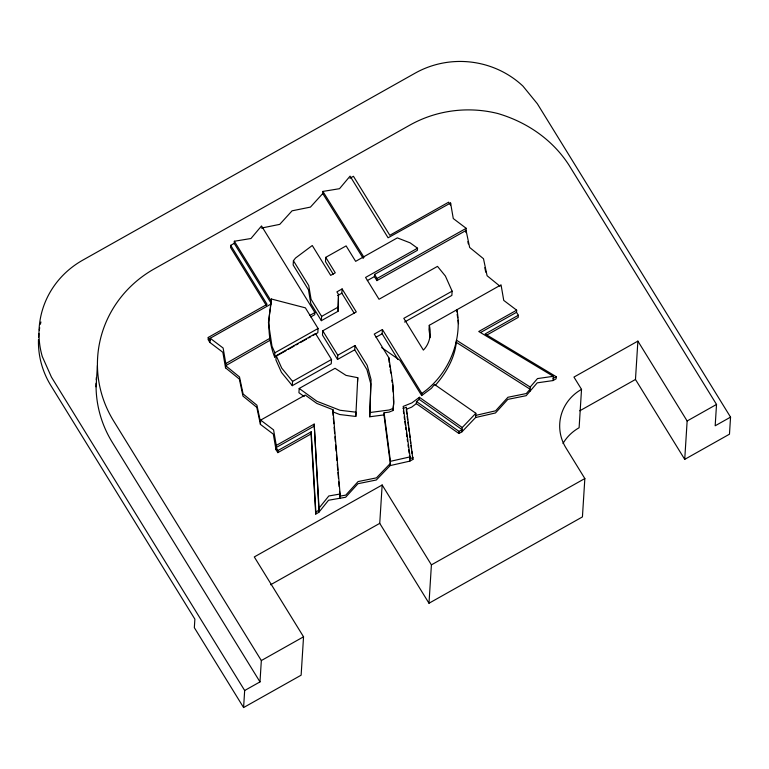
<?xml version="1.0" encoding="UTF-8"?>
<svg xmlns="http://www.w3.org/2000/svg" width="769" height="769" viewBox="0 0 769 769"><rect width="100%" height="100%" fill="white"/><g stroke="black" fill="none" stroke-linecap="round" stroke-linejoin="round"><path stroke-width="1.15" d="M499.994 286.241L487.094 275.735L483.49 258.72L469.657 247.464L466.062 230.46L376.916 280.608L374.426 276.571L374.561 274.437L417.404 250.329L417.538 248.204L410.185 242.879L397.342 237.881L355.643 261.345L346.117 245.897L325.739 257.355L335.265 272.812L330.689 275.389L312.272 245.513L295.546 258.019L293.422 260.72L293.152 264.988L308.465 289.826L310.801 303.544L321.355 320.663L338.091 311.253L338.495 294.469L336.899 291.874L342.118 288.933L356.297 311.926L322.749 330.805L322.48 335.073L337.524 359.469L354.72 349.799L354.99 345.541L337.793 355.211L337.524 359.469M338.091 311.253L338.495 294.469M277.83 452.633L277.965 450.509L311.205 431.803L311.07 433.937L277.83 452.633L276.004 449.692L273.322 434.149L260.403 424.373L260.662 420.105L305.226 395.035L316.809 403.417L332.958 409.704L332.823 411.838L339.725 414.52L355.787 416.452L357.768 377.704L346.012 375.378L335.034 368.293L299.199 388.451L298.93 392.719L304.207 396.535M393.353 396.756L393.67 403.86L392.94 410.55L389.095 412.107L384.096 412.77L383.962 414.904L369.726 416.779L370.821 383.952L366.938 369.62L354.72 349.799M369.726 416.779L371.091 379.684L367.207 365.362L354.99 345.541M96.077 386.807L97.423 365.448M310.791 316.934L314.761 314.665L314.896 312.531L261.518 225.951L250.963 238.515L234.343 241.245L234.209 243.379L230.69 245.349L267.064 304.341L208.245 337.437L208.111 339.571L209.937 342.513L222.856 352.298L225.538 367.832L239.37 379.088L242.975 396.102L256.798 407.359L260.403 424.373M209.937 342.513L210.197 338.254L270.909 304.101M230.69 245.349L230.556 247.483L266.305 305.456M225.538 367.832L225.807 363.574L223.116 348.03L210.197 338.254M581.527 389.364A44.592 42.718 3.6 0 0 565.907 447.818L584.844 478.549L582.431 516.912L428.996 603.242L431.409 564.869L382.155 484.989L254.289 556.929L303.544 636.809L301.131 675.182L243.59 707.557L244.667 690.504L51.436 377.098L42.285 356.537A89.194 85.426 3.6 0 1 82.696 260.191L415.145 73.151A89.194 85.426 3.6 0 1 522.949 86.109L537.329 103.728L730.55 417.134L729.473 434.187L684.727 459.362L635.473 379.473L637.886 341.109L573.953 377.079L581.527 389.364L579.115 427.737A44.592 42.718 3.6 0 0 562.985 443.463M270.477 307.523L271.409 299.016L305.37 307.84L318.087 328.478L317.828 332.737L312.685 335.63M285.943 350.674L274.629 357.037C268.746 341.926 267.583 324.681 270.332 308.677M274.629 357.037L274.898 352.779L271.966 346.194L268.448 322.624L271.409 299.016M276.196 355.682L275.927 359.95L281.464 372.388L292.297 385.663L331.256 363.747L331.526 359.479L315.53 333.544L276.196 355.682L281.733 368.13L292.566 381.395L292.297 385.663M244.667 690.504L259.989 681.901L261.335 660.561L113.687 421.056A116.071 111.169 3.6 0 1 154.367 268.814L409.771 125.164A116.119 111.197 3.6 0 1 497.764 113.504C526.678 121.983 552.363 139.458 568.887 164.979L716.525 404.446L715.18 425.786L730.55 417.134M276.004 449.692L276.273 445.424L273.581 429.89L260.662 420.105M363.237 258.442L322.759 193.548L322.893 191.423L339.514 188.693L350.068 176.13L388.076 237.784L450.586 203.006L453.277 218.54L466.197 228.326L465.927 232.584M403.043 408.541L406.33 407.214L412.895 459.42L409.819 461.14L390.171 465.581L376.32 479.991L357.95 483.711L345.637 497.255L328.536 500.254L318.779 512.365L315.713 514.086L315.848 511.962L318.914 510.231L314.185 424.094L276.273 445.424M321.355 320.663L321.625 316.405L311.07 299.285L308.734 285.559L293.422 260.72M325.739 257.355L325.47 261.623L333.217 274.177M318.779 512.365L319.048 508.098L314.185 424.094M354.182 313.194L341.849 293.2L342.118 288.933M339.831 498.274L340.09 494.015L332.958 409.704M357.498 381.972L357.768 377.704M355.787 416.452L356.057 412.194L339.994 410.262L316.943 401.283L299.199 388.451M376.916 280.608L377.05 278.484L374.561 274.437M398.015 359.517L382.135 333.775L382.404 329.507L374.253 334.092L388.912 357.873L393.065 385.163L393.805 401.726L392.94 410.55M388.912 357.873L389.133 362.382M428.996 603.242L379.742 523.353L382.155 484.989M390.171 465.581L390.441 461.313L384.096 412.77M409.819 461.14L410.088 456.882L403.177 406.417L411.924 402.869L419.403 397.285L462.256 427.526L461.986 431.793L458.92 433.514L416.337 403.638L416.471 401.514L419.268 399.419L419.403 397.285M461.986 431.793L475.578 417.519L475.848 413.261L434.485 384.423L431.457 388.278L421.691 395.574L421.825 393.44L382.404 329.507M486.008 335.515L518.21 317.395L518.344 315.261L516.528 312.31L516.662 310.176L503.743 300.4L501.052 284.857L429.285 325.306L429.015 329.565L430.102 337.601M450.451 205.14L450.586 203.006M417.538 248.204L365.563 277.446L379.021 299.266L437.503 266.372L445.395 276.042L452.124 291.153L451.864 295.421L404.561 322.038M435.091 385.605C446.203 373.013 455.373 357.268 456.478 340.215L530.197 387.057L529.928 391.315M458.92 433.514L459.055 431.39L462.121 429.66L419.268 399.419M475.578 417.519L495.496 412.943L507.8 399.39L526.179 395.679L537.214 382.847L553.026 380.568L553.296 376.31L478.751 331.506L516.662 310.176M518.344 315.261L485.104 333.967L556.237 376.714L556.102 378.848L553.026 380.568M684.727 459.362L687.14 420.989L637.886 341.109M319.048 508.098L328.805 495.986L340.09 494.015M530.197 387.057L537.483 378.588L553.296 376.31M322.759 193.548L310.445 207.101L292.066 210.821L279.753 224.365L261.383 228.085M462.256 427.526L475.848 413.261M421.825 393.44C447.991 375.435 462.851 341.109 456.921 309.753L456.786 311.887L456.498 309.926M416.337 403.638L411.655 407.137L406.195 409.348M225.807 363.574L270.303 338.081M309.926 315.377L314.896 312.531M270.169 340.206L225.673 365.708L239.505 376.964L243.1 393.968L256.933 405.225L260.537 422.239M687.14 420.989L716.525 404.446M349.933 178.264L353.442 176.284L389.816 235.285L448.635 202.189L449.846 204.15M337.678 295.546L341.849 293.2M367.332 280.57L374.426 276.571M377.05 278.484L466.197 228.326M321.625 316.405L338.36 306.985M274.898 352.779L318.087 328.478M288 349.52L294.171 346.05M296.228 344.887L298.285 343.733M300.343 342.58L306.514 339.1M308.571 337.947L310.628 336.793M452.124 291.153L403.802 318.347L423.373 350.097C429.813 343.647 431.515 333.938 429.285 325.306M292.566 381.395L331.526 359.479M376.022 337.216L382.135 333.775M314.05 426.228L276.138 447.558L277.965 450.509M480.663 332.487L516.528 312.31M413.02 457.286L409.954 459.006L409.473 455.488M553.161 378.435L556.237 376.714M270.592 584.767L379.742 523.353M579.788 410.8L635.473 379.473M261.335 660.561L303.544 636.809M431.409 564.869L584.844 478.549M393.074 408.426L389.229 409.983L369.985 412.52M475.713 415.395L495.621 410.809L507.934 397.265L526.313 393.545L530.062 389.191L456.344 342.349M390.441 461.313L410.088 456.882M381.674 347.598L399.976 360.363L421.691 395.574M416.471 401.514L459.055 431.39M322.893 191.423L364.006 257.327M322.749 330.805L337.793 355.211M234.343 241.245L271.274 301.15M234.209 243.379L271.14 303.284M208.245 337.437L210.072 340.388M259.989 681.901L112.341 442.415A116.071 111.188 3.7 0 1 96.077 383.337M243.59 707.557L194.336 627.667L194.874 619.141L50.908 385.625A89.194 85.426 3.6 0 1 38.479 339.465M484.797 267.66L485.758 272.197M467.85 241.658L468.331 243.927M389.499 364.746L389.864 367.121M390.219 369.495L390.767 373.061M391.854 380.174L392.209 382.549M392.575 384.923L393.142 392.027M457.142 314.242L457.67 317.78M458.016 320.135L458.545 323.672M403.369 410.896L403.687 413.241M404.167 416.76L404.494 419.105M404.811 421.45L405.292 424.978M405.619 427.324L405.936 429.669M406.417 433.187L406.907 436.715M407.224 439.061L407.541 441.406M408.031 444.924L408.349 447.27M408.666 449.625L409.156 453.143M406.349 410.511L406.811 414.01M407.128 416.337L407.599 419.826M407.906 422.152L408.377 425.651M408.685 427.977L409.156 431.467M409.464 433.803L409.935 437.292M410.242 439.618L410.713 443.117M411.021 445.443L411.492 448.933M411.8 451.268L412.107 453.595M412.578 457.084L412.895 459.42M383.962 414.904L390.306 463.447L376.454 477.857L358.085 481.577L345.771 495.121L339.956 496.14L339.562 491.391M332.823 411.838L333.131 415.404M333.333 417.778L333.833 423.709M334.131 427.276L334.63 433.207M334.938 436.773L335.342 441.521M335.64 445.088L336.14 451.019M336.447 454.585L336.947 460.525M337.245 464.082L337.745 470.022M337.947 472.397L338.456 478.328M338.754 481.894L339.158 486.642M311.205 431.803L315.848 511.962M311.07 433.937L315.713 514.086M38.594 337.11A89.194 85.426 3.6 0 1 38.883 333.573M39.325 330.055A89.194 85.426 3.6 0 1 39.7 327.719M40.392 324.249A89.194 85.426 3.6 0 1 40.93 321.971M96.202 379.857A116.071 111.188 3.7 0 1 96.356 377.531"/></g></svg>
